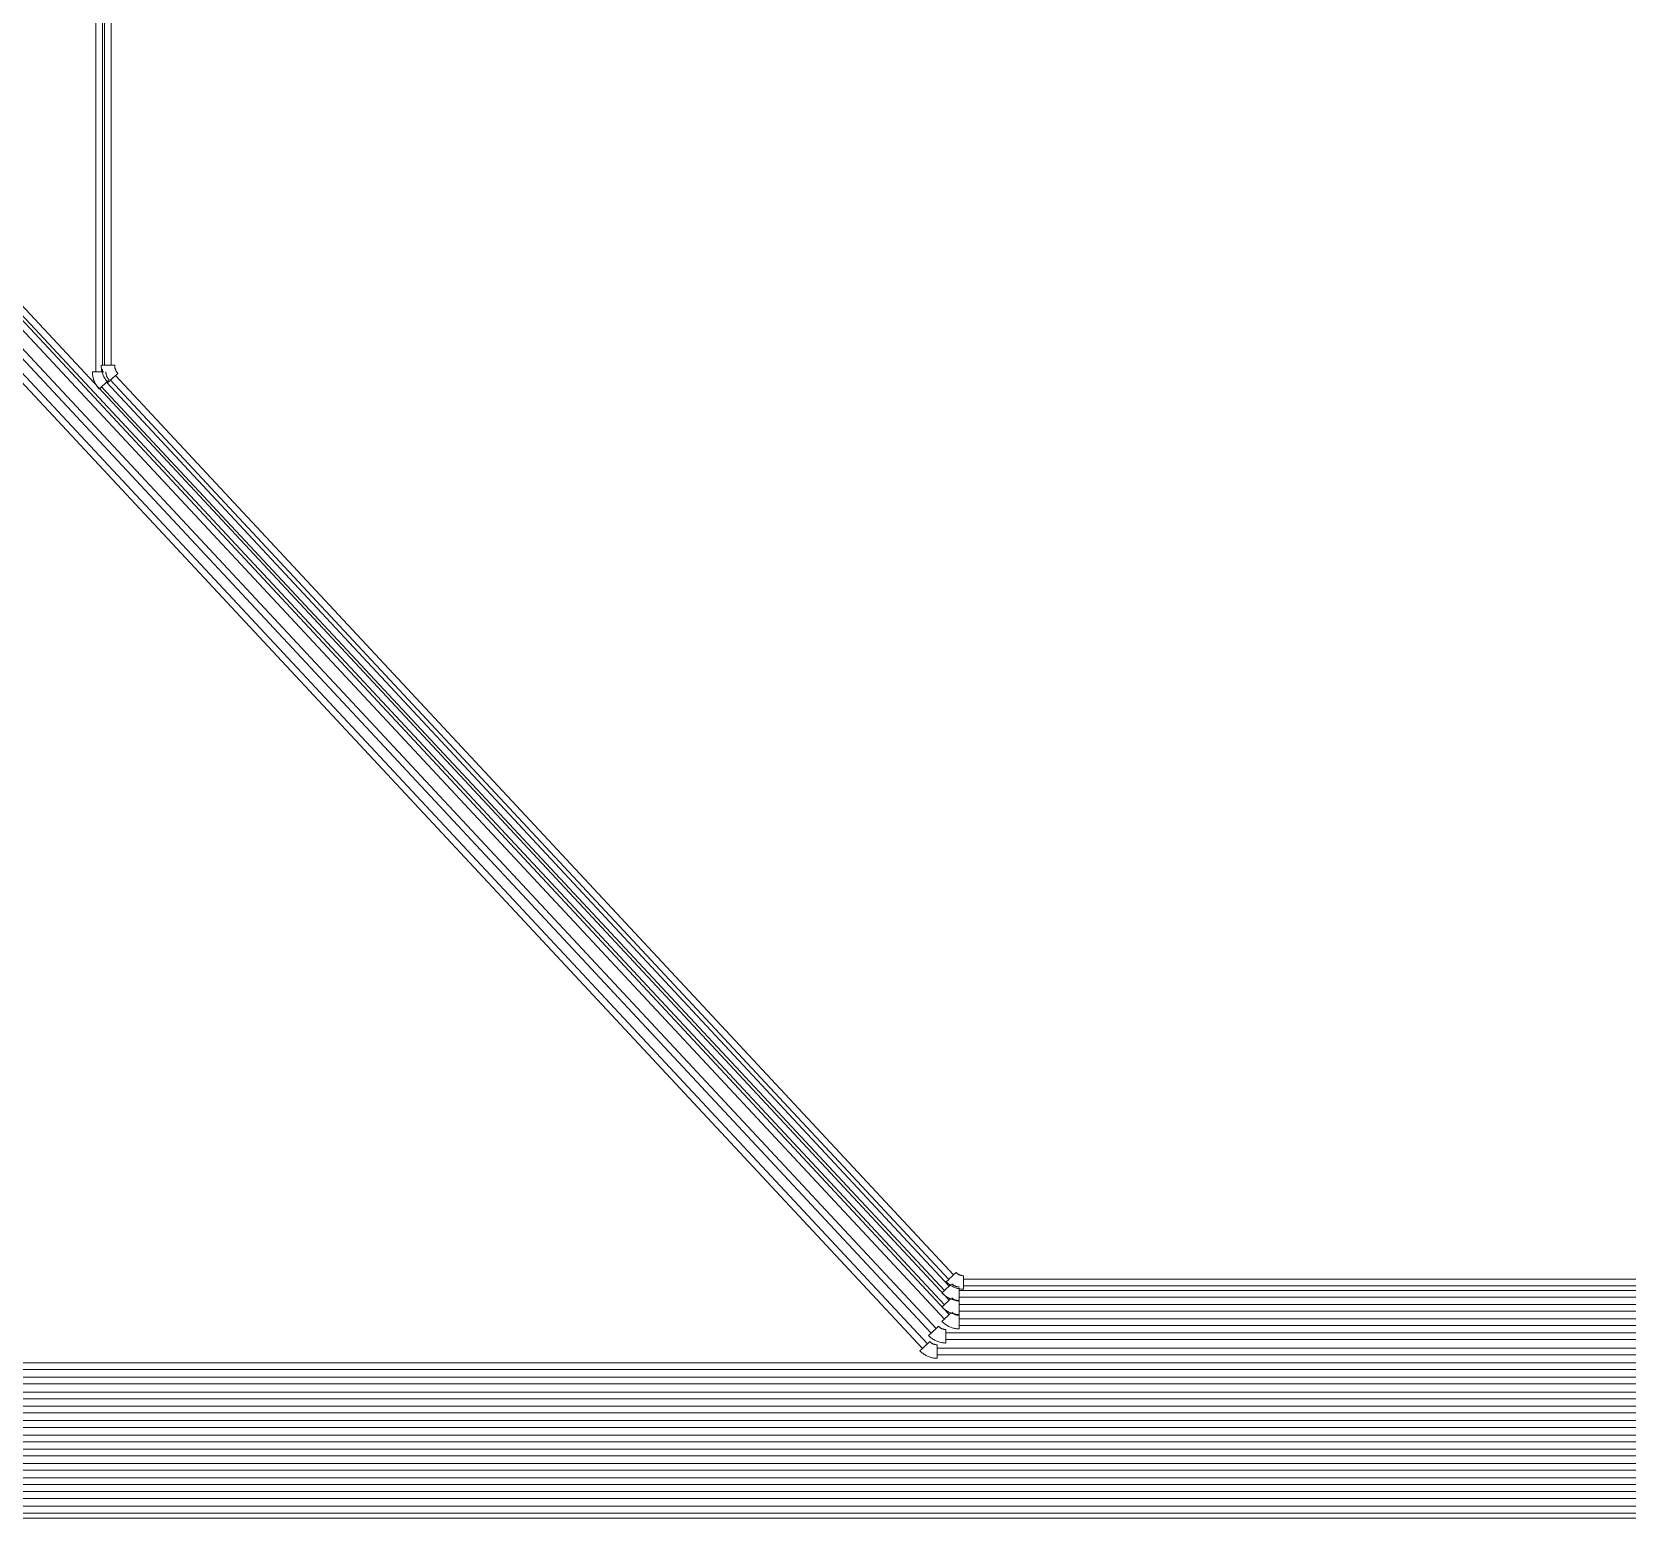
# Model space of a CAD drawing. Header units: millimetres. Extents: x 61345 to 69644, y 9491 to 29385.
# Drawn here: x 65257.6 to 65557.8, y 26763.1 to 27042.7 of the extents above; entities that cross this region are included whole.
import ezdxf

# ---------------------------------------------------------------- set-up
doc = ezdxf.new("R2010")
doc.units = ezdxf.units.MM
doc.layers.add('P-PIPE', color=30, linetype='Continuous', lineweight=18)

# ---------------------------------------------------------------- blocks, each defined once
blk = doc.blocks.new('Coude - Générique - Standard-2983713-CVC TERASSE')
at = {"layer": 'P-PIPE'}
blk.add_line((-20160.6, 14143.1), (-20160.6, 14143.5), dxfattribs=at)
for points in [[(-20193.2, 14132.3, 0), (-20192.8, 14132.6, 0), (-20191.9, 14133.4, 0), (-20190.4, 14134.8, 0), (-20188.5, 14136.6, 0), (-20186.3, 14138.7, 0), (-20183.9, 14140.9, 0), (-20181.5, 14143.2, 0), (-20179.2, 14145.3, 0), (-20177.3, 14147.1, 0), (-20175.8, 14148.4, 0), (-20174.9, 14149.3, 0), (-20174.6, 14149.6, 0)], [(-20160.6, 14143.5, 0), (-20161.4, 14143.6, 0), (-20162.2, 14143.6, 0), (-20162.9, 14143.7, 0), (-20163.7, 14143.8, 0), (-20164.4, 14143.9, 0), (-20165.2, 14144.1, 0), (-20165.9, 14144.3, 0), (-20166.6, 14144.5, 0), (-20167.3, 14144.8, 0), (-20168.1, 14145, 0), (-20168.8, 14145.4, 0), (-20169.4, 14145.7, 0), (-20170.1, 14146.1, 0), (-20170.8, 14146.5, 0), (-20171.4, 14146.9, 0), (-20172, 14147.3, 0), (-20172.6, 14147.8, 0), (-20173.2, 14148.3, 0), (-20173.8, 14148.8, 0), (-20174.3, 14149.3, 0), (-20174.6, 14149.6, 0)], [(-20160.6, 14143.5, 0), (-20160.6, 14143.1, 0), (-20160.6, 14141.8, 0), (-20160.6, 14139.8, 0), (-20160.6, 14137.2, 0), (-20160.6, 14134.1, 0), (-20160.6, 14130.8, 0), (-20160.6, 14127.5, 0), (-20160.6, 14124.5, 0), (-20160.6, 14121.8, 0), (-20160.6, 14119.8, 0), (-20160.6, 14118.6, 0), (-20160.6, 14118.1, 0)], [(-20193.2, 14132.3, 0), (-20191.9, 14131, 0), (-20190.6, 14129.8, 0), (-20189.3, 14128.6, 0), (-20187.9, 14127.5, 0), (-20186.5, 14126.4, 0), (-20185, 14125.4, 0), (-20183.5, 14124.5, 0), (-20182, 14123.6, 0), (-20180.4, 14122.8, 0), (-20178.8, 14122, 0), (-20177.1, 14121.3, 0), (-20175.5, 14120.7, 0), (-20173.8, 14120.1, 0), (-20172.1, 14119.6, 0), (-20170.4, 14119.2, 0), (-20168.6, 14118.8, 0), (-20166.9, 14118.6, 0), (-20165.1, 14118.3, 0), (-20163.3, 14118.2, 0), (-20161.5, 14118.1, 0), (-20160.6, 14118.1, 0)]]:
    blk.add_polyline3d(points, dxfattribs=at)
blk = doc.blocks.new('Coude - Générique - Standard-V30-CVC TERASSE')
at = {"layer": 'P-PIPE'}
blk.add_line((-20119.3, 14198.5), (-20119.3, 14198.9), dxfattribs=at)
for points in [[(-20151.8, 14187.7, 0), (-20151.5, 14188, 0), (-20150.6, 14188.8, 0), (-20149.1, 14190.2, 0), (-20147.2, 14192, 0), (-20145, 14194.1, 0), (-20142.5, 14196.3, 0), (-20140.1, 14198.6, 0), (-20137.9, 14200.7, 0), (-20136, 14202.5, 0), (-20134.5, 14203.8, 0)], [(-20119.3, 14198.9, 0), (-20120.1, 14199, 0), (-20120.8, 14199, 0), (-20121.6, 14199.1, 0), (-20122.4, 14199.2, 0), (-20123.1, 14199.3, 0), (-20123.8, 14199.5, 0), (-20124.6, 14199.7, 0), (-20125.3, 14199.9, 0), (-20126, 14200.2, 0), (-20126.7, 14200.4, 0), (-20127.4, 14200.8, 0), (-20128.1, 14201.1, 0), (-20128.8, 14201.5, 0), (-20129.4, 14201.8, 0), (-20130.1, 14202.3, 0), (-20130.7, 14202.7, 0), (-20131.3, 14203.2, 0), (-20131.9, 14203.7, 0), (-20132.4, 14204.2, 0), (-20133, 14204.7, 0), (-20133.3, 14205, 0)], [(-20151.8, 14187.7, 0), (-20150.6, 14186.4, 0), (-20149.3, 14185.2, 0), (-20148, 14184, 0), (-20146.6, 14182.9, 0), (-20145.2, 14181.8, 0), (-20143.7, 14180.8, 0), (-20142.2, 14179.9, 0), (-20140.6, 14179, 0), (-20139.1, 14178.1, 0), (-20137.5, 14177.4, 0), (-20135.8, 14176.7, 0), (-20134.2, 14176.1, 0), (-20132.5, 14175.5, 0), (-20130.8, 14175, 0), (-20129, 14174.6, 0), (-20127.3, 14174.2, 0), (-20125.5, 14174, 0), (-20123.8, 14173.7, 0), (-20122, 14173.6, 0), (-20120.2, 14173.5, 0), (-20119.3, 14173.5, 0)], [(-20119.3, 14198.9, 0), (-20119.3, 14198.5, 0), (-20119.3, 14197.2, 0), (-20119.3, 14195.2, 0), (-20119.3, 14192.6, 0), (-20119.3, 14189.5, 0), (-20119.3, 14186.2, 0), (-20119.3, 14182.9, 0), (-20119.3, 14179.9, 0), (-20119.3, 14177.2, 0), (-20119.3, 14175.2, 0), (-20119.3, 14174, 0), (-20119.3, 14173.5, 0)]]:
    blk.add_polyline3d(points, dxfattribs=at)
blk = doc.blocks.new('Coude - Générique - Standard-V31-CVC TERASSE')
at = {"layer": 'P-PIPE'}
blk.add_line((-20119.3, 14225.5), (-20119.3, 14225.9), dxfattribs=at)
for points in [[(-20151.5, 14215, 0), (-20150.6, 14215.8, 0), (-20149.1, 14217.2, 0), (-20147.2, 14219, 0), (-20145, 14221.1, 0), (-20142.5, 14223.3, 0), (-20140.1, 14225.6, 0), (-20137.9, 14227.7, 0), (-20136, 14229.5, 0), (-20134.5, 14230.8, 0)], [(-20119.3, 14225.9, 0), (-20120.1, 14225.9, 0), (-20120.8, 14226, 0), (-20121.6, 14226.1, 0), (-20122.4, 14226.2, 0), (-20123.1, 14226.3, 0), (-20123.8, 14226.5, 0), (-20124.6, 14226.7, 0), (-20125.3, 14226.9, 0), (-20126, 14227.2, 0), (-20126.7, 14227.4, 0), (-20127.4, 14227.7, 0), (-20128.1, 14228.1, 0), (-20128.8, 14228.5, 0), (-20129.4, 14228.8, 0), (-20130.1, 14229.3, 0), (-20130.7, 14229.7, 0), (-20131.3, 14230.2, 0), (-20131.9, 14230.7, 0), (-20132.4, 14231.2, 0), (-20133, 14231.7, 0), (-20133.3, 14232, 0)], [(-20151.8, 14214.7, 0), (-20150.6, 14213.4, 0), (-20149.3, 14212.2, 0), (-20148, 14211, 0), (-20146.6, 14209.9, 0), (-20145.2, 14208.8, 0), (-20143.7, 14207.8, 0), (-20142.2, 14206.9, 0), (-20140.6, 14206, 0), (-20139.1, 14205.1, 0), (-20137.5, 14204.4, 0), (-20135.8, 14203.7, 0), (-20134.2, 14203.1, 0), (-20132.5, 14202.5, 0), (-20130.8, 14202, 0), (-20129, 14201.6, 0), (-20127.3, 14201.2, 0), (-20125.5, 14201, 0), (-20123.8, 14200.7, 0), (-20122, 14200.6, 0), (-20120.2, 14200.5, 0), (-20119.3, 14200.5, 0)], [(-20119.3, 14225.9, 0), (-20119.3, 14225.5, 0), (-20119.3, 14224.2, 0), (-20119.3, 14222.2, 0), (-20119.3, 14219.6, 0), (-20119.3, 14216.5, 0), (-20119.3, 14213.2, 0), (-20119.3, 14209.9, 0), (-20119.3, 14206.9, 0), (-20119.3, 14204.2, 0), (-20119.3, 14202.2, 0), (-20119.3, 14200.9, 0), (-20119.3, 14200.5, 0)]]:
    blk.add_polyline3d(points, dxfattribs=at)
blk = doc.blocks.new('Coude - Générique - Standard-V32-CVC TERASSE')
at = {"layer": 'P-PIPE'}
for points in [[(-20151.8, 14241.1, 0), (-20150.6, 14239.8, 0), (-20149.3, 14238.6, 0), (-20148, 14237.4, 0), (-20146.6, 14236.3, 0), (-20145.2, 14235.2, 0), (-20143.7, 14234.2, 0), (-20142.2, 14233.3, 0), (-20140.6, 14232.4, 0), (-20139.1, 14231.6, 0), (-20137.5, 14230.8, 0), (-20135.8, 14230.1, 0), (-20134.2, 14229.5, 0), (-20132.5, 14228.9, 0), (-20130.8, 14228.4, 0), (-20129, 14228, 0), (-20127.3, 14227.7, 0), (-20125.5, 14227.4, 0), (-20123.8, 14227.2, 0), (-20122, 14227, 0), (-20120.2, 14227, 0), (-20119.3, 14226.9, 0)], [(-20151.5, 14241.4, 0), (-20150.6, 14242.3, 0), (-20149.1, 14243.6, 0), (-20147.2, 14245.4, 0), (-20145, 14247.5, 0), (-20142.5, 14249.8, 0), (-20140.1, 14252, 0), (-20137.9, 14254.1, 0), (-20136, 14255.9, 0), (-20134.5, 14257.3, 0)], [(-20119.3, 14252.4, 0), (-20120.1, 14252.4, 0), (-20120.8, 14252.4, 0), (-20121.6, 14252.5, 0), (-20122.4, 14252.6, 0), (-20123.1, 14252.7, 0), (-20123.8, 14252.9, 0), (-20124.6, 14253.1, 0), (-20125.3, 14253.3, 0), (-20126, 14253.6, 0), (-20126.7, 14253.9, 0), (-20127.4, 14254.2, 0), (-20128.1, 14254.5, 0), (-20128.8, 14254.9, 0), (-20129.4, 14255.3, 0), (-20130.1, 14255.7, 0), (-20130.7, 14256.1, 0), (-20131.3, 14256.6, 0), (-20131.9, 14257.1, 0), (-20132.4, 14257.6, 0), (-20133, 14258.1, 0), (-20133.3, 14258.4, 0)], [(-20119.3, 14250.7, 0), (-20119.3, 14248.6, 0), (-20119.3, 14246, 0), (-20119.3, 14242.9, 0), (-20119.3, 14239.7, 0), (-20119.3, 14236.4, 0), (-20119.3, 14233.3, 0), (-20119.3, 14230.7, 0), (-20119.3, 14228.7, 0), (-20119.3, 14227.4, 0), (-20119.3, 14226.9, 0)]]:
    blk.add_polyline3d(points, dxfattribs=at)
blk = doc.blocks.new('Coude - Générique - Standard-3199242-CVC TERASSE')
at = {"layer": 'P-PIPE'}
blk.add_line((-21703, 15971.1), (-21702.7, 15971.4), dxfattribs=at)
for points in [[(-21734.2, 15986.7, 0), (-21734.1, 15984.7, 0), (-21734, 15982.8, 0), (-21733.8, 15980.9, 0), (-21733.5, 15979, 0), (-21733.2, 15977.2, 0), (-21732.8, 15975.3, 0), (-21732.3, 15973.4, 0), (-21731.7, 15971.6, 0), (-21731.1, 15969.8, 0), (-21730.4, 15968, 0), (-21729.6, 15966.3, 0), (-21728.8, 15964.6, 0), (-21727.8, 15962.9, 0), (-21726.9, 15961.3, 0), (-21725.8, 15959.7, 0), (-21724.7, 15958.1, 0), (-21723.5, 15956.6, 0), (-21722.3, 15955.2, 0), (-21721.3, 15954.1, 0)], [(-21733.7, 15986.7, 0), (-21732.5, 15986.7, 0), (-21730.4, 15986.7, 0), (-21727.8, 15986.7, 0), (-21724.7, 15986.7, 0), (-21721.4, 15986.7, 0), (-21718.2, 15986.7, 0), (-21715.1, 15986.7, 0), (-21712.5, 15986.7, 0), (-21710.4, 15986.7, 0), (-21709.2, 15986.7, 0), (-21708.7, 15986.7, 0)], [(-21702.7, 15971.4, 0), (-21703.3, 15972.1, 0), (-21703.9, 15972.8, 0), (-21704.4, 15973.5, 0), (-21705, 15974.2, 0), (-21705.4, 15975, 0), (-21705.9, 15975.7, 0), (-21706.3, 15976.5, 0), (-21706.7, 15977.3, 0), (-21707.1, 15978.1, 0), (-21707.4, 15979, 0), (-21707.7, 15979.8, 0), (-21707.9, 15980.7, 0), (-21708.1, 15981.5, 0), (-21708.3, 15982.4, 0), (-21708.5, 15983.3, 0), (-21708.6, 15984.2, 0), (-21708.7, 15985.1, 0), (-21708.7, 15986, 0), (-21708.7, 15986.7, 0)], [(-21702.7, 15971.4, 0), (-21703, 15971.1, 0), (-21704, 15970.2, 0), (-21705.5, 15968.9, 0), (-21707.4, 15967.1, 0), (-21709.6, 15965, 0), (-21712, 15962.7, 0), (-21714.4, 15960.5, 0), (-21716.7, 15958.4, 0), (-21718.6, 15956.6, 0), (-21720.1, 15955.2, 0), (-21721, 15954.4, 0), (-21721.3, 15954.1, 0)]]:
    blk.add_polyline3d(points, dxfattribs=at)
blk = doc.blocks.new('Coude - Générique - Standard-V90-CVC TERASSE')
at = {"layer": 'P-PIPE'}
blk.add_line((-21750.2, 15974.5), (-21750.7, 15974.5), dxfattribs=at)
for points in [[(-21750.7, 15974.5, 0), (-21750.6, 15972.5, 0), (-21750.5, 15970.6, 0), (-21750.3, 15968.7, 0), (-21750.1, 15966.8, 0), (-21749.7, 15965, 0), (-21749.3, 15963.1, 0), (-21748.8, 15961.3, 0), (-21748.3, 15959.4, 0), (-21747.6, 15957.6, 0), (-21746.9, 15955.8, 0), (-21746.1, 15954.1, 0), (-21745.3, 15952.4, 0), (-21744.4, 15950.7, 0), (-21743.4, 15949.1, 0), (-21742.3, 15947.5, 0), (-21741.2, 15945.9, 0), (-21740.1, 15944.4, 0), (-21738.8, 15943, 0), (-21737.8, 15941.9, 0)], [(-21750.7, 15974.5, 0), (-21750.2, 15974.5, 0), (-21749, 15974.5, 0), (-21747, 15974.5, 0), (-21744.3, 15974.5, 0), (-21741.3, 15974.5, 0), (-21738, 15974.5, 0), (-21734.7, 15974.5, 0), (-21731.6, 15974.5, 0), (-21729, 15974.5, 0)], [(-21719.3, 15959.2, 0), (-21719.9, 15959.9, 0), (-21720.4, 15960.6, 0), (-21721, 15961.3, 0), (-21721.5, 15962, 0), (-21722, 15962.8, 0), (-21722.4, 15963.5, 0), (-21722.8, 15964.3, 0), (-21723.2, 15965.1, 0), (-21723.6, 15965.9, 0), (-21723.9, 15966.8, 0), (-21724.2, 15967.6, 0), (-21724.4, 15968.5, 0), (-21724.7, 15969.3, 0), (-21724.9, 15970.2, 0), (-21725, 15971.1, 0), (-21725.1, 15972, 0), (-21725.2, 15972.9, 0), (-21725.3, 15973.8, 0), (-21725.3, 15974.5, 0)], [(-21720.5, 15958, 0), (-21722, 15956.7, 0), (-21723.9, 15954.9, 0), (-21726.1, 15952.8, 0), (-21728.6, 15950.5, 0), (-21731, 15948.3, 0), (-21733.2, 15946.2, 0), (-21735.1, 15944.4, 0), (-21736.6, 15943, 0), (-21737.5, 15942.2, 0)]]:
    blk.add_polyline3d(points, dxfattribs=at)

msp = doc.modelspace()

# ---------------------------------------------------------------- linework, layer by layer
at = {"layer": 'P-PIPE'}
for p, q in [((65269.6, 27108.98), (65269.6, 26978.76)), ((65270.87, 26979.98), (65270.87, 27108.98)), ((65271.25, 27108.98), (65271.25, 26979.98)), ((65272.52, 26979.98), (65272.52, 27108.98)), ((65430.24, 26804.08), (65208.68, 27041.67)), ((65202.24, 27038.67), (65426.81, 26797.85)), ((65427.74, 26798.71), (65203.17, 27039.54)), ((65206.07, 27039.91), (65429.31, 26800.51)), ((65430.24, 26801.38), (65207, 27040.78)), ((65207.76, 27040.8), (65429.31, 26803.21)), ((65199.92, 27036.53), (65425.18, 26794.97)), ((65426.11, 26795.84), (65200.85, 27037.39)), ((65270.87, 26978.76), (65270.87, 26979.24)), ((65270.71, 26975.93), (65429.31, 26805.85)), ((65430.24, 26806.72), (65271.64, 26976.8)), ((65272.36, 26977.15), (65430.13, 26807.97)), ((65431.06, 26808.84), (65273.29, 26978.02)), ((65743.31, 26808.03), (65432.92, 26808.03)), ((65797.08, 26805.91), (65432.1, 26805.91)), ((65432.1, 26804.64), (65797.08, 26804.64)), ((65432.92, 26806.76), (65797.08, 26806.76)), ((65797.08, 26803.27), (65432.1, 26803.27)), ((65432.1, 26802), (65797.08, 26802)), ((65797.08, 26800.57), (65432.1, 26800.57)), ((65432.1, 26799.3), (65797.08, 26799.3)), ((65797.08, 26795.03), (65427.97, 26795.03)), ((65797.08, 26797.9), (65429.6, 26797.9)), ((65429.6, 26796.63), (65797.08, 26796.63)), ((65797.08, 26792.27), (65168.11, 26792.27)), ((65427.97, 26793.76), (65797.08, 26793.76)), ((65797.08, 26789.56), (65167.48, 26789.56)), ((65168.11, 26791), (65797.08, 26791)), ((65797.08, 26786.75), (65140.61, 26786.75)), ((65167.48, 26788.29), (65797.08, 26788.29)), ((65797.08, 26784.11), (65139.23, 26784.11)), ((65140.61, 26785.48), (65797.08, 26785.48)), ((65797.08, 26781.4), (65137.36, 26781.4)), ((65137.36, 26780.13), (65797.08, 26780.13)), ((65139.23, 26782.84), (65797.08, 26782.84)), ((65797.08, 26778.66), (65137.11, 26778.66)), ((65137.11, 26777.39), (65797.08, 26777.39)), ((65797.08, 26776.02), (65113.48, 26776.02)), ((65113.48, 26774.75), (65797.08, 26774.75)), ((65797.08, 26773.32), (65113.48, 26773.32)), ((65113.48, 26772.05), (65797.08, 26772.05)), ((65797.08, 26770.65), (65112.48, 26770.65)), ((65112.48, 26769.38), (65797.08, 26769.38)), ((65797.08, 26768.03), (65112.98, 26768.03)), ((65797.08, 26765.27), (65112.85, 26765.27)), ((65112.98, 26766.76), (65797.08, 26766.76)), ((65112.85, 26764), (65796.49, 26764)), ((65796.65, 26763.06), (65112.85, 26763.06))]:
    msp.add_line(p, q, dxfattribs=at)

# ---------------------------------------------------------------- block references
at = {"layer": 'P-PIPE', "xscale": 0.1, "yscale": 0.1, "zscale": 0.1}
for name in ['Coude - Générique - Standard-V90-CVC TERASSE', 'Coude - Générique - Standard-3199242-CVC TERASSE', 'Coude - Générique - Standard-V32-CVC TERASSE', 'Coude - Générique - Standard-V31-CVC TERASSE', 'Coude - Générique - Standard-V30-CVC TERASSE', 'Coude - Générique - Standard-2983713-CVC TERASSE']:
    msp.add_blockref(name, (67444.03, 25381.31), dxfattribs=at)
at = {"layer": 'P-PIPE', "extrusion": (-3.72989e-09, -3.47818e-09, 1), "xscale": 0.1, "yscale": 0.1, "zscale": 0.1}
for p in [(67448.98, 25394.31), (67445.66, 25384.19)]:
    msp.add_blockref('Coude - Générique - Standard-2983713-CVC TERASSE', p, dxfattribs=at)

doc.saveas('drawing.dxf')
